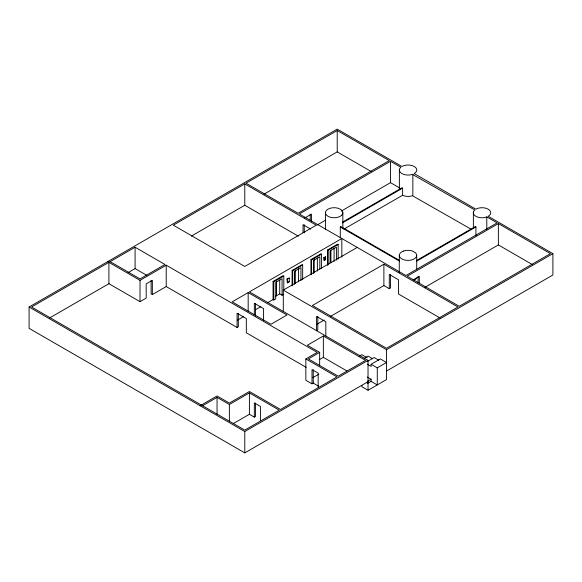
<?xml version="1.0" encoding="UTF-8"?>
<svg xmlns="http://www.w3.org/2000/svg" width="582" height="582" viewBox="0 0 582 582"><rect width="100%" height="100%" fill="white"/><g stroke="black" fill="none" stroke-linecap="round" stroke-linejoin="round"><path stroke-width="0.87" d="M340.295 237.631L340.295 226.958L340.834 226.558L399.405 260.372M368.028 381.727L244.782 452.883L29.1 328.357L29.1 307.012L337.218 129.117L401.922 166.474A8.715 5.034 0 0 1 414.246 166.474A8.715 5.034 0 0 1 414.246 173.589L475.923 209.2L476.636 208.778A8.715 5.034 0 0 1 488.116 209.127A8.715 5.034 0 0 1 489.011 215.74L488.145 216.257L552.9 253.643L552.9 274.988L386.513 371.054M110.136 261.645L140.022 278.902L164.982 264.497L135.089 247.241L31.566 307.012L244.782 430.113L279.295 410.186L249.402 392.93L229.373 404.497L217.05 397.375L202.572 405.741M244.782 183.912L173.298 225.183L244.782 266.454L316.266 225.183L244.782 183.912L244.782 205.257L298.311 236.161M337.218 130.543L246.011 183.199L298.086 213.259L389.285 160.603L337.218 130.543L337.218 151.887L264.097 194.104M49.535 317.983L108.899 283.703L140.022 301.672L146.184 298.115L146.184 283.885L152.346 280.328L152.346 294.557L151.116 293.845L151.116 280.502M128.076 272.638L135.089 268.586L146.89 275.395M191.369 236.096L244.782 205.257M107.67 261.645L140.022 280.328L166.212 265.203L317.19 352.372L305.848 358.919L305.848 380.264L312.01 383.822L313.247 383.109L318.623 386.215M152.346 294.557L166.212 286.555L237.078 327.47L238.314 326.757L238.314 313.414M390.522 161.316L299.315 213.972L405.93 275.526L497.13 222.87L486.792 216.897L485.468 217.355A8.715 5.034 0 0 1 476.818 216.759L475.188 215.842A8.715 5.034 0 0 1 473.937 210.866L474.803 209.978L412.442 174.389A8.715 5.034 0 0 1 403.726 174.389L401.922 173.589A8.715 5.034 0 0 1 400.54 167.521L400.853 167.281L390.522 161.316L390.522 182.661L341.197 211.135M304.517 218.083L311.45 214.081L311.45 221.196M316.935 225.147L325.542 220.178M342.638 222.048L401.922 187.826L402.62 188.132L402.62 195.246L343.962 229.112M342.398 222.899L402.62 188.132M248.172 292.601L232.153 301.854L270.972 324.269L286.991 315.015L248.172 292.601L248.172 311.283M267.72 302.662L273.067 299.577L273.067 281.433L283.048 275.664L283.79 276.094L283.79 289.705M292.113 285.857L292.113 270.434L302.094 264.672L302.655 264.992L302.655 279.505M310.955 274.071L310.955 259.557L320.937 253.796L321.555 254.145L321.555 268.666M327.615 265.363L327.615 249.94L337.596 244.178L338.149 244.498L338.149 259.012M292.113 270.434L292.666 270.754L302.655 264.992M327.615 249.94L328.168 250.26L338.149 244.498M310.955 259.557L311.566 259.914L321.555 254.145M273.067 281.433L273.802 281.855L283.79 276.094M287.006 278.953L289.283 278.065L289.283 281.768L287.377 282.867L287.006 278.953L289.283 278.065M323.868 257.666L325.6 257.026L325.6 259.674L324.181 260.489L323.868 257.666L325.6 257.026M287.646 282.285L289.283 281.768M283.296 311.457L283.296 290.112L357.246 247.415M275.286 296.442L279.724 293.881L282.066 295.234L283.79 294.237M237.492 320.115L243.596 316.593M255.513 309.711L260.852 306.627M273.067 299.577L273.802 300.006L275.723 298.893L275.723 282.386L282.066 278.72L282.066 295.234M383.887 264.221L312.403 305.492L386.513 348.283L457.998 307.012L383.887 264.221L383.887 285.573L330.474 316.412M416.69 260.416L475.298 226.58L475.923 226.929L475.923 235.826M416.581 261.194L475.923 226.929M317.117 324.116L324.189 320.035M498.367 223.583L407.16 276.232L459.234 306.299L550.434 253.643L498.367 223.583L498.367 244.927L424.773 287.413M383.887 285.573L389.293 288.687L390.522 287.974L390.522 274.631M413.133 279.898L419.295 276.341L419.295 283.463M200.106 405.741L217.05 395.956L229.373 403.071L249.402 391.504L280.524 409.473L336.971 376.889L305.848 358.919M319.656 352.372L308.315 358.919L338.2 376.176L365.561 360.374L323.352 336.003L307.332 345.257L319.656 352.372L319.656 365.714M319.54 359.552L323.352 357.355L346.807 370.894M233.229 423.616L249.402 414.275L254.334 417.127L255.563 416.414L255.563 403.079M312.854 377.645L318.9 374.153M359.56 356.017L361.866 354.685L367.257 357.799M364.179 358.33L368.028 356.111L372.655 358.774M29.1 307.012L244.782 431.531L368.028 360.374L368.028 390.26L361.866 386.703L361.866 385.284M283.296 290.112L386.513 349.702L552.9 253.643M367.257 361.531L374.19 357.53L378.817 360.2M371.112 364.288L380.352 358.956L386.513 362.513L377.274 367.846L371.112 364.288L371.112 366.427L367.257 364.201M367.257 381.457L371.112 379.231L371.112 381.37L377.274 384.928L377.274 367.846M367.257 383.589L371.112 381.37M368.028 390.26L386.513 379.588L386.513 349.702M470.882 229.061L412.442 195.741A8.715 5.034 0 0 1 403.726 195.741L402.62 195.246M337.218 151.887L371.411 171.632M390.522 182.661L399.376 187.775M498.367 244.927L532.559 264.672M340.295 226.958L399.499 261.136M310.737 229.104L303.04 224.659L303.04 232.662M440.007 317.968L398.532 294.026L398.532 279.797L389.293 274.457L389.293 288.687M325.6 259.674L325.287 256.844M368.028 360.374L249.402 291.888L341.838 238.525L341.838 257.2M367.257 377.012L371.112 379.231M306.168 367.351L246.324 332.802L246.324 318.572L237.078 313.24L237.078 327.47M486.792 216.897L486.792 229.352M473.377 212.139L473.377 228.144M418.065 276.523L418.065 282.75M416.712 255.367L416.712 269.604M412.849 174.207L412.849 195.559M399.368 170.031L399.368 189.601M399.281 255.367L399.281 272.267M342.849 212.728L342.849 228.741M336.432 260.154L336.432 247.124L330.081 250.791L330.081 262.955M334.09 248.376L334.09 261.413M330.918 250.209L330.918 262.373M328.168 250.26L328.168 264.774M325.818 336.003L325.818 321.773L316.572 316.441L316.572 330.671L317.808 329.958L317.808 316.615M325.418 212.728L325.418 229.628M324.181 257.841L324.181 260.489M323.352 336.003L323.352 357.355M319.838 268.942L319.838 256.778L313.487 260.445L313.487 273.475M318.158 387.372L318.158 373.142L312.01 369.599L312.01 383.822M317.372 257.957L317.372 270.994M314.193 258.925L314.193 272.827M313.247 369.774L313.247 383.109M311.566 259.914L311.566 274.428M310.221 214.256L310.221 220.483M304.27 224.834L304.27 232.844M300.938 280.648L300.938 267.618L294.587 271.285L294.587 284.314M298.471 268.804L298.471 281.834M295.292 270.63L295.292 283.667M292.666 270.754L292.666 285.267M287.377 279.171L287.377 282.867M279.724 279.978L279.724 293.881M276.552 281.812L276.552 295.714M273.802 281.855L273.802 300.006M263.581 320.173L263.581 308.613L254.334 303.273L254.334 314.84M260.481 420.67L260.481 406.447L254.334 402.897L254.334 417.127M255.563 303.455L255.563 315.902M249.402 392.93L249.402 414.275M244.782 431.531L244.782 452.883M229.373 404.497L229.373 421.397M217.05 397.375L217.05 414.275M166.212 265.203L166.212 286.555M140.022 280.328L140.022 301.672M135.089 247.241L135.089 268.586M108.899 262.358L108.899 283.703M416.414 278.021A8.715 5.034 0 0 1 414.158 280.277M341.685 215.245L340.295 216.286A8.715 5.034 0 0 1 327.972 216.286A8.715 5.034 0 0 1 327.972 209.171A8.715 5.034 0 0 1 340.295 209.171L341.685 210.211A8.715 5.034 0 0 1 341.685 215.245M403.639 251.017L401.835 251.81A8.715 5.034 0 0 0 401.318 258.604A8.715 5.034 0 0 0 412.994 259.492A8.715 5.034 0 0 0 415.541 252.857L412.354 251.017A8.715 5.034 0 0 0 403.639 251.017"/></g></svg>
